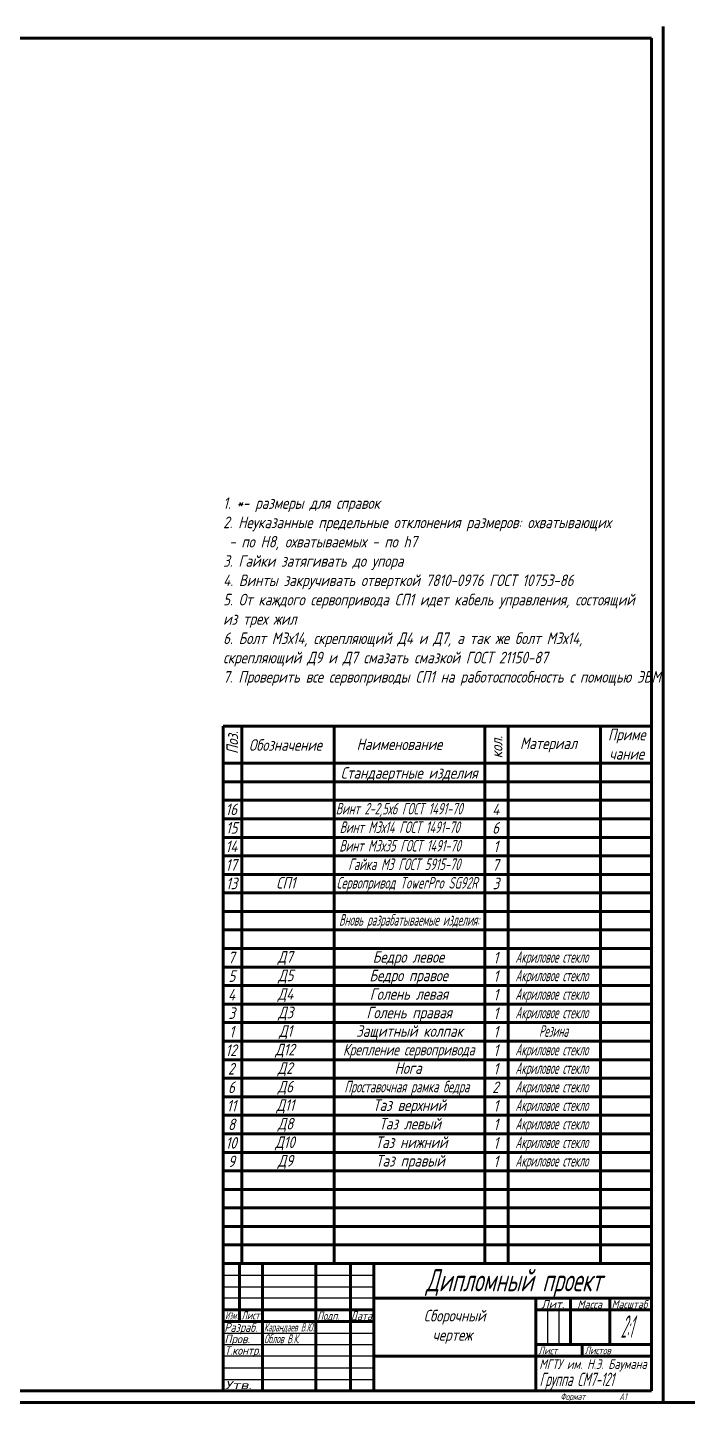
# Model space of a CAD drawing. Header units: millimetres. Extents: x 0 to 5528, y 0 to 1574.
# Drawn here: x 2249 to 2533, y 0 to 594 of the extents above; entities that cross this region are included whole.
import ezdxf
from ezdxf.enums import TextEntityAlignment as Align

# ---------------------------------------------------------------- set-up
doc = ezdxf.new("R2010")
doc.units = ezdxf.units.MM
doc.layers.get('0').update_dxf_attribs({"lineweight": 60})
doc.layers.add('0.3', color=130, linetype='Continuous', lineweight=30)
doc.layers.add('0.6', color=255, linetype='Continuous', lineweight=60)
doc.styles.add('ГОСТ', font='GOST_A.TTF', dxfattribs={"oblique": 15, "height": 5})

# ---------------------------------------------------------------- blocks, each defined once
blk = doc.blocks.new('*U4')
at = {"layer": '0.6'}
blk.add_line((-92.5, 0), (92.5, 0), dxfattribs=at)
blk = doc.blocks.new('*U5')
at = {"layer": '0.6', "color": 0, "linetype": 'ByBlock', "lineweight": -2, "transparency": 16777216}
for p in [(0, 200), (0, 192), (0, 184), (0, 176), (0, 168), (0, 160), (0, 152), (0, 144), (0, 136), (0, 128), (0, 120), (0, 112), (0, 104), (0, 96), (0, 88), (0, 80), (0, 72), (0, 64), (0, 56), (0, 48), (0, 40), (0, 32), (0, 24), (0, 16), (0, 8), (0, 0)]:
    blk.add_blockref('*U4', p, dxfattribs=at)

msp = doc.modelspace()

# ---------------------------------------------------------------- linework, layer by layer
for p, q in [((2332.999, 5), (2332.999, 60)), ((2332.999, 60), (2517.999, 60)), ((2332.999, 60), (2339.999, 60)), ((2339.999, 60), (2339.999, 35)), ((2339.999, 60), (2349.999, 60)), ((2349.999, 60), (2349.999, 5)), ((2349.999, 60), (2372.999, 60)), ((2372.999, 60), (2372.999, 5)), ((2372.999, 60), (2387.999, 60)), ((2387.999, 60), (2387.999, 5)), ((2387.999, 60), (2397.999, 60)), ((2397.999, 60), (2397.999, 5)), ((2397.999, 45), (2517.999, 45)), ((2467.999, 45), (2467.999, 5)), ((2332.999, 40), (2397.999, 40)), ((2467.999, 40), (2517.999, 40)), ((2332.999, 35), (2397.999, 35)), ((2467.999, 25), (2517.999, 25)), ((2397.999, 20), (2517.999, 20)), ((2517.999, 5), (2332.999, 5))]:
    msp.add_line(p, q)
at = {"layer": '0.3'}
for p, q in [((2332.999, 55), (2397.999, 55)), ((2332.999, 50), (2397.999, 50)), ((2397.999, 45), (2332.999, 45)), ((2472.999, 40), (2472.999, 25)), ((2477.999, 40), (2477.999, 25)), ((2332.999, 30), (2397.999, 30)), ((2332.999, 25), (2397.999, 25)), ((2397.999, 20), (2332.999, 20)), ((2332.999, 15), (2397.999, 15)), ((2332.999, 10), (2397.999, 10))]:
    msp.add_line(p, q, dxfattribs=at)
at = {"layer": '0.6'}
for p, q in [((2522.999, 0), (2522.999, 594)), ((1701.999, 589), (2517.999, 589)), ((2517.999, 5), (2517.999, 589)), ((2517.999, 292), (2332.999, 292)), ((2332.999, 292), (2332.999, 5)), ((2332.999, 292), (2332.999, 276)), ((2340.999, 292), (2340.999, 60)), ((2380.999, 292), (2380.999, 60)), ((2445.999, 292), (2445.999, 60)), ((2455.999, 292), (2455.999, 60)), ((2495.999, 292), (2495.999, 60)), ((2332.999, 276), (2517.999, 276)), ((2332.999, 268), (2517.999, 268)), ((2482.999, 45), (2482.999, 25)), ((2499.999, 45), (2499.999, 25)), ((2487.999, 25), (2487.999, 20)), ((1681.999, 0), (2522.999, 0)), ((1701.999, 5), (2517.999, 5)), ((2522.999, 0), (3363.999, 0))]:
    msp.add_line(p, q, dxfattribs=at)

# ---------------------------------------------------------------- block references
msp.add_blockref('*U5', (2425.499, 60), dxfattribs=at)

# ---------------------------------------------------------------- texts
at = {"layer": '0.3', "style": 'ГОСТ', "oblique": 15}
for s, height, rotation, width, p, p2 in [('Лит.', 3.5581, 0.19349, 1.210089, (2470.408, 40.664), (2480.254, 40.697)), ('Масса', 3.5581, 359.821579, 0.974703, (2485.92, 40.599), (2496.599, 40.566)), ('Масштаб', 3.5248, 0.024239, 0.942752, (2500.739, 40.666), (2516.186, 40.673)), ('Лист', 3.44, 0.367126, 0.854898, (2340.904, 35.873), (2348.684, 35.922)), ('Разраб.', 3.979, 359.762673, 0.968939, (2333.501, 30.464), (2347.697, 30.406)), ('Облов В.К.', 3.8347, 359.880309, 0.78226, (2350.678, 25.597), (2365.901, 25.565)), ('МГТУ им. Н.Э. Баумана', 4.16542, 0.066831, 0.991995, (2469.519, 14.475), (2515.897, 14.529))]:
    msp.add_text(s, height=height, rotation=rotation, dxfattribs=dict(at, width=width)).set_placement(p, p2, align=Align.FIT)
for s, height, width, p, p2 in [('Изм.', 3.4898, 0.772445, (2333.821, 35.823), (2339.308, 35.823)), ('Дата', 3.8421, 0.909684, (2387.999, 35.563), (2397.257, 35.563)), ('2:1', 9.692, 0.413256, (2504.636, 27.92), (2509.785, 27.92)), ('Карандаев В.Ю.', 3.5671, 0.812768, (2350.638, 30.656), (2372.198, 30.656)), ('Пров.', 3.7046, 1.145414, (2333.579, 25.603), (2344.501, 25.603)), ('Т.контр.', 3.6912, 1.012898, (2333.668, 20.609), (2349.171, 20.609)), ('Группа СМ7-121', 5.8424, 0.691926, (2469.573, 7.064), (2501.664, 7.064)), ('Утв.', 3.5321, 1.464632, (2333.859, 5.804), (2345.319, 5.804))]:
    msp.add_text(s, height=height, dxfattribs=dict(at, width=width)).set_placement(p, p2, align=Align.FIT)
msp.add_text('Подп.', height=3.4835, dxfattribs=at).set_placement((2373.682, 35.717))
for s, height, p in [('Лист', 3.3797, (2469.084, 20.763)), ('Листов', 3.2192, (2489.101, 20.87))]:
    msp.add_text(s, height=height, rotation=359.753141, dxfattribs=at).set_placement(p)
msp.add_text('Формат          А1', height=3.01514, dxfattribs=at).set_placement((2478.619, 1.019), (2507.291, 1.019), align=Align.ALIGNED)
at = {"layer": '0.3', "attachment_point": 1, "style": 'ГОСТ'}
for s, width, heights, insert, char_height in [('1. *- размеры для справок\\P2. Неуказанные предельные отклонения размеров: охватывающих\\P - по Н8, охватываемых - по h7\\P3. Гайки затягивать до упора\\P4. Винты закручивать отверткой 7810-0976 ГОСТ 10753-86\\P5. От каждого сервопривода СП1 идет кабель управления, состоящий из трех жил\\P6. Болт М3х14, скрепляющий Д4 и Д7, а так же болт М3х14, скрепляющий Д9 и Д7 смазать смазкой ГОСТ 21150-87\\P7. Проверить все сервоприводы СП1 на работоспособность с помощью ЭВМ', 182.80645, [95.958], (2332.999, 390.806), 5), ('\\pi2.7364;Стандаертные изделия', 64.93306, [0], (2381.028, 274.345), 5), ('\\pi1.0176;16', 8.02544, [0], (2333.021, 258.592), 5), ('\\pi0.59601;{\\W0.8;Винт 2-2,5х6 ГОСТ 1491-70}', 64.90076, [0], (2380.999, 258.869), 5), ('\\pi3.0099;4', 9.86511, [0], (2446.164, 258.588), 5), ('\\pi1.1969;15', 8.02544, [0], (2333.021, 250.592), 5), ('\\pi2.3051;{\\W0.8;Винт М3х14 ГОСТ 1491-70}', 64.90076, [0], (2380.999, 250.869), 5), ('\\pi3.0099;6', 9.86511, [0], (2446.164, 250.588), 5), ('\\pi1.0176;14', 8.02544, [0], (2333.021, 242.592), 5), ('\\pi2.1587;{\\W0.8;Винт М3х35 ГОСТ 1491-70}', 64.90076, [0], (2380.999, 242.869), 5), ('\\pi3.5489;1', 9.86511, [0], (2446.164, 242.588), 5), ('\\pi1.0139;17', 8.02544, [0], (2333.021, 234.592), 5), ('\\pi6.0207;{\\W0.8;Гайка М3 ГОСТ 5915-70}', 64.90076, [0], (2380.999, 234.869), 5), ('\\pi3.0062;7', 9.86511, [0], (2446.164, 234.588), 5), ('\\pi1.1969;13', 8.02544, [0], (2333.021, 226.592), 5), ('\\pi14.907;СП1', 40, [0], (2340.999, 226.869), 5), ('\\pi0.93005;{\\W0.8;Сервопривод TowerPro SG92R}', 64.90076, [0], (2380.999, 226.869), 5), ('\\pi3.1892;3', 9.86511, [0], (2446.164, 226.588), 5), ('\\pi2.0297;{\\W0.7;Вновь разрабатываемые изделия:}', 64.90076, [0], (2380.999, 210.869), 5), ('\\pi2.0864;7', 8.02544, [0], (2333.021, 194.592), 5), ('\\pi15.569;Д7', 40, [0], (2340.999, 194.869), 5), ('\\pi16.578;Бедро левое', 64.90076, [0], (2380.999, 194.869), 5), ('\\pi3.5489;1', 9.86511, [0], (2446.164, 194.588), 5), ('\\pi3.1779;{\\W0.7;Акриловое стекло}', 40, [0], (2455.999, 194.869), 5), ('\\pi2.2694;5', 8.02544, [0], (2333.021, 186.592), 5), ('\\pi15.753;Д5', 40, [0], (2340.999, 186.869), 5), ('\\pi15.147;Бедро правое', 64.90076, [0], (2380.999, 186.869), 5), ('\\pi3.5489;1', 9.86511, [0], (2446.164, 186.588), 5), ('\\pi3.1779;{\\W0.7;Акриловое стекло}', 40, [0], (2455.999, 186.869), 5), ('\\pi2.09;4', 8.02544, [0], (2333.021, 178.592), 5), ('\\pi15.573;Д4', 40, [0], (2340.999, 178.869), 5), ('\\pi15.323;Голень левая', 64.90076, [0], (2380.999, 178.869), 5), ('\\pi3.5489;1', 9.86511, [0], (2446.164, 178.588), 5), ('\\pi3.1779;{\\W0.7;Акриловое стекло}', 40, [0], (2455.999, 178.869), 5), ('\\pi2.2694;3', 8.02544, [0], (2333.021, 170.592), 5), ('\\pi15.753;Д3', 40, [0], (2340.999, 170.869), 5), ('\\pi13.892;Голень правая', 64.90076, [0], (2380.999, 170.869), 5), ('\\pi3.5489;1', 9.86511, [0], (2446.164, 170.588), 5), ('\\pi3.1779;{\\W0.7;Акриловое стекло}', 40, [0], (2455.999, 170.869), 5), ('\\pi2.6291;1', 8.02544, [0], (2333.021, 162.592), 5), ('\\pi16.112;Д1', 40, [0], (2340.999, 162.869), 5), ('\\pi9.4259;Защитный колпак', 64.90076, [0], (2380.999, 162.869), 5), ('\\pi3.5489;1', 9.86511, [0], (2446.164, 162.588), 5), ('\\pi13.38;{\\W0.7;Резина}', 40, [0], (2455.999, 162.869), 5), ('\\pi1.0029;12', 8.02544, [0], (2333.021, 154.592), 5), ('\\pi14.486;Д12', 40, [0], (2340.999, 154.869), 5), ('\\pi3.7616;{\\W0.9;Крепление сервопривода}', 64.90076, [0], (2380.999, 154.869), 5), ('\\pi3.5489;1', 9.86511, [0], (2446.164, 154.588), 5), ('\\pi3.1779;{\\W0.7;Акриловое стекло}', 40, [0], (2455.999, 154.869), 5), ('\\pi2.0754;2', 8.02544, [0], (2333.021, 146.592), 5), ('\\pi15.559;Д2', 40, [0], (2340.999, 146.869), 5), ('\\pi26.051;Нога', 64.90076, [0], (2380.999, 146.869), 5), ('\\pi3.5489;1', 9.86511, [0], (2446.164, 146.588), 5), ('\\pi3.1779;{\\W0.7;Акриловое стекло}', 40, [0], (2455.999, 146.869), 5), ('\\pi2.09;6', 8.02544, [0], (2333.021, 138.592), 5), ('\\pi15.573;Д6', 40, [0], (2340.999, 138.869), 5), ('\\pi4.3037;{\\W0.8;Проставочная рамка бедра}', 64.90076, [0], (2380.999, 138.869), 5), ('\\pi2.9952;2', 9.86511, [0], (2446.164, 138.588), 5), ('\\pi3.1779;{\\W0.7;Акриловое стекло}', 40, [0], (2455.999, 138.869), 5), ('\\pi15.04;Д11', 40, [0], (2340.999, 130.869), 5), ('\\pi16.67;Таз верхний', 64.90076, [0], (2380.999, 130.869), 5), ('\\pi3.1779;{\\W0.7;Акриловое стекло}', 40, [0], (2455.999, 130.869), 5), ('\\pi1.5566;11', 8.02544, [0], (2333.021, 130.592), 5), ('\\pi3.5489;1', 9.86511, [0], (2446.164, 130.588), 5), ('\\pi2.09;8', 8.02544, [0], (2333.021, 122.592), 5), ('\\pi15.573;Д8', 40, [0], (2340.999, 122.869), 5), ('\\pi19.356;Таз левый', 64.90076, [0], (2380.999, 122.869), 5), ('\\pi3.5489;1', 9.86511, [0], (2446.164, 122.588), 5), ('\\pi3.1779;{\\W0.7;Акриловое стекло}', 40, [0], (2455.999, 122.869), 5), ('\\pi1.0176;10', 8.02544, [0], (2333.021, 114.592), 5), ('\\pi14.501;Д10', 40, [0], (2340.999, 114.869), 5), ('\\pi17.746;Таз нижний', 64.90076, [0], (2380.999, 114.869), 5), ('\\pi3.5489;1', 9.86511, [0], (2446.164, 114.588), 5), ('\\pi3.1779;{\\W0.7;Акриловое стекло}', 40, [0], (2455.999, 114.869), 5), ('\\pi15.573;Д9', 40, [0], (2340.999, 106.869), 5), ('\\pi17.925;Таз правый', 64.90076, [0], (2380.999, 106.869), 5), ('\\pi3.1779;{\\W0.7;Акриловое стекло}', 40, [0], (2455.999, 106.869), 5), ('\\pi2.09;9', 8.02544, [0], (2333.021, 106.592), 5), ('\\pi3.5489;1', 9.86511, [0], (2446.164, 106.588), 5), ('\\pi22.618;{\\W0.8;Дипломный проект}', 120, [0], (2397.893, 57.578), 9.60697), ('\\pi21.631;Сборочный \\P\\pi25.403;чертеж', 70, [0], (2397.999, 40), 5)]:
    msp.add_mtext_dynamic_manual_height_columns(s, width=width, gutter_width=25, heights=heights, dxfattribs=dict(at, insert=insert, char_height=char_height))
at = {"layer": '0.6', "char_height": 5, "attachment_point": 1, "style": 'ГОСТ'}
for s, width, gutter_width, insert in [('\\pi3.1805;Приме\\P\\pi3.7242;чание', 22, 25, (2495.999, 290.893)), ('Обозначение', 40, 47.048, (2344.126, 286.368)), ('Наименование', 65, 47.048, (2390.62, 286.678)), ('Материал', 40, 47.048, (2461.178, 287.084))]:
    msp.add_mtext_dynamic_manual_height_columns(s, width=width, gutter_width=gutter_width, heights=[0], dxfattribs=dict(at, insert=insert))
at = {"layer": '0.6', "char_height": 5, "attachment_point": 1, "rotation": 90, "style": 'ГОСТ'}
for s, width, gutter_width, insert in [('\\pi-1.276;Поз.', 8, 25, (2334.427, 281.287)), ('кол.', 10, 47.048, (2448.571, 278.141))]:
    msp.add_mtext_dynamic_manual_height_columns(s, width=width, gutter_width=gutter_width, heights=[0], dxfattribs=dict(at, insert=insert))

doc.saveas('drawing.dxf')
